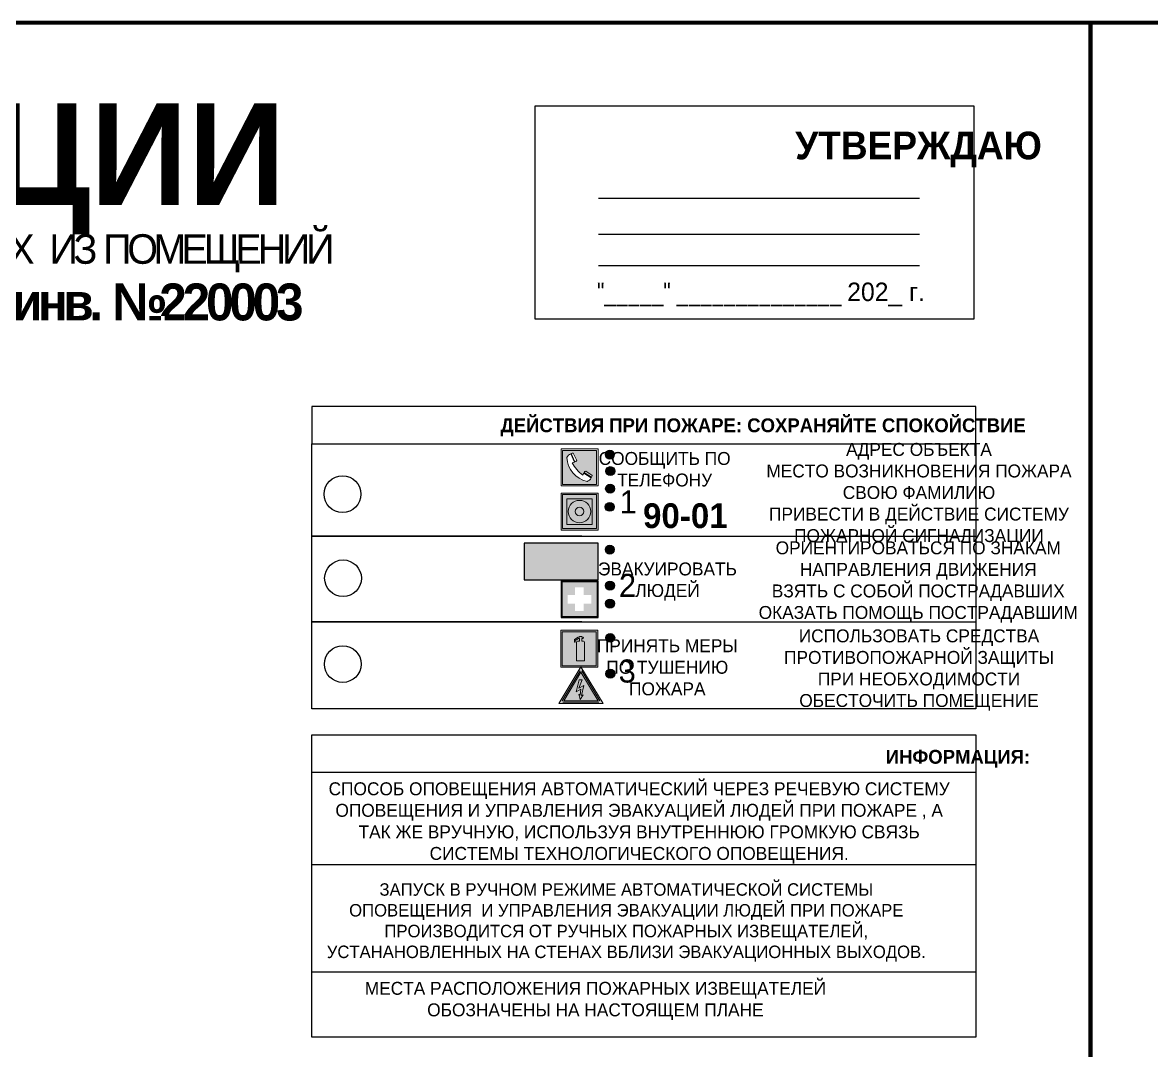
# Model space of a CAD drawing. Header units: millimetres. Extents: x 13810 to 67229, y 12374 to 21950.
# Drawn here: x 25645.9 to 25890.4, y 20045.2 to 20267.8 of the extents above; entities that cross this region are included whole.
import ezdxf

# ---------------------------------------------------------------- set-up
doc = ezdxf.new("R2010")
doc.units = ezdxf.units.MM
doc.styles.add('обычный', font='arial.ttf')

# ---------------------------------------------------------------- blocks, each defined once
blk = doc.blocks.new('A$C3E6D3DDE')
at = {"lineweight": 5}
h = blk.add_hatch(color=40, dxfattribs=at)
h.paths.add_polyline_path([(24.1, 1.45), (16.46, -11.35), (31.74, -11.35)])
h.paths.add_polyline_path([(24.09, -0.46), (30.03, -10.41), (18.14, -10.41)], flags=16)
h.paths.add_polyline_path([(24.54, -3.08), (23.41, -6.02), (25.13, -5.01), (24.33, -8.5), (24.82, -8.27), (23.79, -9.86), (23.4, -8.04), (23.8, -8.43), (24.04, -6.29), (22.39, -7.25), (23.44, -3.08)], flags=0)
h = blk.add_hatch(color=256, dxfattribs=at)
h.paths.add_polyline_path([(24.37, 0.03, 0.567511), (23.82, 0.03), (17.59, -10.4, 0.582454), (17.86, -10.88), (30.32, -10.88, 0.582149), (30.6, -10.4)])
h.paths.add_polyline_path([(24.09, -0.46), (18.14, -10.41), (30.03, -10.41)], flags=16)
h.paths.add_polyline_path([(24.54, -3.08), (23.41, -6.02), (25.13, -5.01), (24.33, -8.5), (24.82, -8.27), (23.79, -9.86), (23.4, -8.04), (23.8, -8.43), (24.04, -6.29), (22.39, -7.25), (23.44, -3.08)], flags=0)
h = blk.add_hatch(color=40, dxfattribs=at)
h.paths.add_polyline_path([(24.09, -0.46), (18.14, -10.41), (30.03, -10.41)])
h.paths.add_polyline_path([(24.82, -8.27), (23.79, -9.86), (23.4, -8.04), (23.8, -8.43), (24.04, -6.29), (22.39, -7.25), (23.44, -3.08), (24.54, -3.08), (23.41, -6.02), (25.13, -5.01), (24.33, -8.5)], flags=16)
at = {"color": 40, "lineweight": 5}
for p, q in [((16.46, -11.35), (24.1, 1.45)), ((24.1, 1.45), (31.74, -11.35))]:
    blk.add_line(p, q, dxfattribs=at)
at = {"lineweight": 5}
for p, q in [((17.59, -10.4), (23.82, 0.03)), ((24.37, 0.03), (30.6, -10.4)), ((18.14, -10.41), (24.09, -0.46)), ((23.44, -3.08), (22.39, -7.25)), ((23.41, -6.02), (24.54, -3.08)), ((24.54, -3.08), (23.44, -3.08)), ((24.09, -0.46), (30.03, -10.41)), ((22.39, -7.25), (24.04, -6.29)), ((25.13, -5.01), (23.41, -6.02)), ((24.04, -6.29), (23.8, -8.43)), ((24.33, -8.5), (25.13, -5.01)), ((17.86, -10.88), (30.32, -10.88)), ((18.14, -10.41), (30.03, -10.41)), ((23.8, -8.43), (23.4, -8.04)), ((23.4, -8.04), (23.79, -9.86)), ((23.79, -9.86), (24.82, -8.27)), ((24.82, -8.27), (24.33, -8.5))]:
    blk.add_line(p, q, dxfattribs=at)
at = {"color": 50, "lineweight": 5}
blk.add_line((31.74, -11.35), (16.46, -11.35), dxfattribs=at)
blk = doc.blocks.new('A$C456E1F9C')
at = {"lineweight": 5}
h = blk.add_hatch(color=242, dxfattribs=at)
h.paths.add_polyline_path([(0.51, -1.47), (0.51, -13.26), (12.29, -13.26), (12.29, -1.47)])
h.paths.add_polyline_path([(5.42, -4.95, -0.254479), (4.78, -5.4), (3.52, -2.53, -0.209735), (4.23, -2.4)], flags=16)
h.paths.add_polyline_path([(8.53, -8.6), (10.87, -10.17), (10.54, -10.76), (8.03, -9.13, -0.192251)], flags=16)
h.paths.add_polyline_path([(4.61, -5.49, 0.005518), (3.87, -5.72, 0.128647), (7.49, -10.01, 0.00809), (7.83, -9.33), (10.47, -10.97, -0.16736), (8.99, -12.25, -0.327862), (1.95, -3.95, -0.166952), (3.36, -2.62)], flags=16)
at = {"color": 242, "lineweight": 5}
for p, q in [((0, -13.77), (0, -0.97)), ((12.8, -0.97), (0, -0.97)), ((4.61, -5.49), (3.36, -2.62)), ((3.52, -2.53), (4.78, -5.4)), ((4.23, -2.4), (5.42, -4.95)), ((12.8, -13.77), (12.8, -0.97)), ((7.83, -9.33), (10.47, -10.97)), ((8.03, -9.13), (10.54, -10.76)), ((10.81, -10.12), (8.53, -8.6)), ((10.54, -10.76), (10.8, -10.3)), ((10.8, -10.3), (10.81, -10.12)), ((0, -13.77), (12.8, -13.77))]:
    blk.add_line(p, q, dxfattribs=at)
blk.add_lwpolyline([(0.51, -1.47), (12.29, -1.47), (12.29, -13.26), (0.51, -13.26)], close=True, dxfattribs=at)
for centre, radius, start, end in [((4.59, -5.34), 2.99, 114.2845, 152.1974), ((4.02, -3.27), 0.891, 76.3284, 123.7092), ((11.12, -3.31), 9.19, 183.9915, 256.6009), ((14.98, -39.1), 35.17, 107.1487, 108.4135), ((13.86, -0.94), 11.08, 205.5536, 234.8762), ((4.68, -4.59), 0.824, 276.9621, 334.0723), ((-13.31, 0.8), 23.44, 332.5487, 334.4027), ((8.94, -9.5), 0.989, 114.4092, 157.9388), ((7.87, -9.46), 3, 291.9291, 329.9329)]:
    blk.add_arc(centre, radius, start, end, dxfattribs=at)
blk = doc.blocks.new('A$C54414219')
at = {"true_color": 0xffffff}
h = blk.add_hatch(color=7, dxfattribs=at)
h.paths.add_polyline_path([(2.39, -9.45), (2.39, -18.3), (11.23, -18.3), (11.23, -9.45)], flags=0)
h.paths.add_polyline_path([(10.71, -13.87, -1), (2.92, -13.87, -1)], flags=0)
h.paths.add_polyline_path([(8.3, -13.87, -1), (5.33, -13.87, -1)], flags=0)
h.paths.add_polyline_path([(0.41, -7.47), (0.41, -20.27), (13.21, -20.27), (13.21, -7.47)])
h.paths.add_polyline_path([(0.92, -19.77), (12.71, -19.77), (12.71, -7.98), (0.92, -7.98)], flags=16)
h.paths.add_polyline_path([(11.23, -9.45), (11.23, -18.3), (2.39, -18.3), (2.39, -9.45)], flags=0)
at = {"lineweight": 5}
h = blk.add_hatch(color=242, dxfattribs=at)
h.paths.add_polyline_path([(12.71, -7.98), (0.92, -7.98), (0.92, -19.77), (12.71, -19.77)])
h.paths.add_polyline_path([(11.23, -18.3), (2.39, -18.3), (2.39, -9.45), (11.23, -9.45)], flags=16)
h.paths.add_polyline_path([(10.71, -13.87, -1), (2.92, -13.87, -1)], flags=0)
h.paths.add_polyline_path([(8.3, -13.87, -1), (5.33, -13.87, -1)], flags=0)
at = {"true_color": 0xffffff}
h = blk.add_hatch(color=7, dxfattribs=at)
h.paths.add_polyline_path([(2.39, -9.45), (2.39, -18.3), (11.23, -18.3), (11.23, -9.45)])
h.paths.add_polyline_path([(10.71, -13.87, -1), (2.92, -13.87, -1)], flags=16)
h.paths.add_polyline_path([(8.3, -13.87, -1), (5.33, -13.87, -1)], flags=0)
at = {"lineweight": 5}
h = blk.add_hatch(color=242, dxfattribs=at)
h.paths.add_polyline_path([(2.92, -13.87, 1), (10.71, -13.87, 1)])
h.paths.add_polyline_path([(8.3, -13.87, -1), (5.33, -13.87, -1)], flags=16)
at = {"color": 242, "lineweight": 5}
for p, q in [((0.41, -20.27), (0.41, -7.47)), ((0.41, -7.47), (13.21, -7.47)), ((0.41, -7.47), (13.21, -7.47)), ((13.21, -20.27), (13.21, -7.47)), ((0.41, -20.27), (13.21, -20.27))]:
    blk.add_line(p, q, dxfattribs=at)
for points in [[(0.92, -7.98), (12.71, -7.98), (12.71, -19.77), (0.92, -19.77)], [(2.39, -9.45), (11.23, -9.45), (11.23, -18.3), (2.39, -18.3)]]:
    blk.add_lwpolyline(points, close=True, dxfattribs=at)
for radius in [3.89, 1.49]:
    blk.add_circle((6.81, -13.87), radius, dxfattribs=at)
blk = doc.blocks.new('A$C32E8229D')
at = {"true_color": 0xffffff}
blk.add_hatch(color=7, dxfattribs=at).paths.add_polyline_path([(0, 0), (0, -8), (16, -8), (16, 0)])
h = blk.add_hatch(color=126)
h.paths.add_polyline_path([(0.2, -0.2), (15.8, -0.2), (15.8, -7.8), (0.2, -7.8)])
h.paths.add_polyline_path([(13.49, -2.05), (12.08, -2.05), (11.37, -2.63, 0.162397), (11.29, -2.84), (11.29, -3.63), (10.35, -3.63), (10.35, -4.05), (11.68, -4.05), (11.68, -3.48), (12.26, -4.28), (11.29, -5.1), (11.29, -6.78), (11.85, -6.78), (11.85, -5.44), (12.8, -4.64), (12.8, -5.94), (14.46, -5.94), (14.46, -5.39), (13.45, -5.39), (13.45, -3.97), (12.46, -2.59), (13.15, -2.59), (13.69, -3.34), (14.18, -3)], flags=16)
h.paths.add_polyline_path([(10.74, -1.82, 1), (11.8, -1.82, 1)], flags=16)
h.paths.add_polyline_path([(9.39, -3.59), (5.99, -3.59), (6.56, -3.03), (5.91, -3.03), (5.1, -3.83), (5.91, -4.64), (6.56, -4.64), (5.99, -4.09), (9.39, -4.09)], flags=16)
h.paths.add_polyline_path([(4.29, -1.08), (1.72, -1.08), (1.72, -6.6), (4.29, -6.6)], flags=16)
at = {"color": 126}
blk.add_lwpolyline([(16, -8), (0, -8), (0, 0), (16, 0)], close=True, dxfattribs=at)
blk = doc.blocks.new('A$C18900ED3')
h = blk.add_hatch(color=126)
h.paths.add_polyline_path([(-0.18, -0.18), (-7.02, -0.18), (-7.02, -7.02), (-0.18, -7.02)])
h.paths.add_polyline_path([(-5.89, -4.46), (-5.89, -2.77), (-4.46, -2.77), (-4.46, -1.31), (-2.77, -1.31), (-2.77, -2.77), (-1.33, -2.77), (-1.33, -4.46), (-2.77, -4.46), (-2.77, -5.89), (-4.46, -5.89), (-4.46, -4.46)], flags=16)
at = {"color": 126}
for p, q in [((-7.2, 0), (-7.2, -7.2)), ((0, 0), (-7.2, 0)), ((0, -7.2), (0, 0)), ((-7.02, -7.02), (-7.02, -0.18)), ((-7.02, -0.18), (-0.18, -0.18)), ((-0.18, -0.18), (-0.18, -7.02)), ((-7.2, -7.2), (0, -7.2)), ((-0.18, -7.02), (-7.02, -7.02))]:
    blk.add_line(p, q, dxfattribs=at)
blk = doc.blocks.new('A$C3AD82952')
at = {"true_color": 0xf5f5ff}
h = blk.add_hatch(color=7, dxfattribs=at)
h.dxf.hatch_style = 1
h.paths.add_polyline_path([(8.21, 8.73, 0.414214), (7.89, 9.05), (7.22, 9.05), (7.22, 9.92), (7.59, 9.92, 1), (7.57, 10.36), (7.22, 10.36), (7.22, 10.6), (6.43, 10.6), (6.43, 10.36), (6.01, 10.36), (4.74, 9.59), (4.74, 8.69), (4.98, 8.73), (4.98, 9.26), (6.12, 9.91), (6.43, 9.91), (6.43, 9.05), (5.76, 9.05, 0.414214), (5.44, 8.73), (5.44, 2.2), (8.21, 2.2)], flags=0)
h.paths.add_polyline_path([(12.8, 12.8), (0, 12.8), (0, 0), (12.8, 0)])
h.paths.add_polyline_path([(0.51, 12.29), (12.29, 12.29), (12.29, 0.51), (0.51, 0.51)], flags=16)
h.paths.add_polyline_path([(4.74, 9.59), (6.01, 10.36), (6.43, 10.36), (6.43, 10.6), (7.22, 10.6), (7.22, 10.36), (7.59, 10.36, -0.94586), (7.59, 9.92), (7.22, 9.92), (7.22, 9.05), (7.89, 9.05, -0.414214), (8.21, 8.73), (8.21, 2.2), (5.44, 2.2), (5.44, 8.73, -0.414214), (5.76, 9.05), (6.43, 9.05), (6.43, 9.91), (6.12, 9.91), (4.98, 9.26), (4.98, 8.73), (4.74, 8.69)], flags=0)
h = blk.add_hatch(color=242)
h.dxf.hatch_style = 1
h.paths.add_polyline_path([(12.29, 12.29), (0.51, 12.29), (0.51, 0.51), (12.29, 0.51)])
h.paths.add_polyline_path([(4.74, 8.69), (4.74, 9.59), (6.01, 10.36), (6.43, 10.36), (6.43, 10.6), (7.22, 10.6), (7.22, 10.36), (7.59, 10.36, -0.94586), (7.59, 9.92), (7.22, 9.92), (7.22, 9.05), (7.89, 9.05, -0.414214), (8.21, 8.73), (8.21, 2.2), (5.44, 2.2), (5.44, 8.73, -0.414214), (5.76, 9.05), (6.43, 9.05), (6.43, 9.91), (6.12, 9.91), (4.98, 9.26), (4.98, 8.73)], flags=16)
h = blk.add_hatch(color=7, dxfattribs=at)
h.dxf.hatch_style = 1
h.paths.add_polyline_path([(8.21, 8.73, 0.414214), (7.89, 9.05), (7.22, 9.05), (7.22, 9.92), (7.59, 9.92, 1), (7.57, 10.36), (7.22, 10.36), (7.22, 10.6), (6.43, 10.6), (6.43, 10.36), (6.01, 10.36), (4.74, 9.59), (4.74, 8.69), (4.98, 8.73), (4.98, 9.26), (6.12, 9.91), (6.43, 9.91), (6.43, 9.05), (5.76, 9.05, 0.414214), (5.44, 8.73), (5.44, 2.2), (8.21, 2.2)])
at = {"color": 242, "lineweight": 5}
for p, q in [((0, 0), (0, 12.8)), ((0, 12.8), (12.8, 12.8)), ((12.8, 0), (12.8, 12.8)), ((6.01, 10.36), (4.74, 9.59)), ((4.74, 9.59), (4.74, 8.69)), ((4.74, 8.69), (4.98, 8.73)), ((4.98, 9.26), (6.12, 9.91)), ((4.98, 8.73), (4.98, 9.26)), ((5.44, 2.2), (5.44, 8.73)), ((5.76, 9.05), (6.43, 9.05)), ((6.01, 10.36), (6.43, 10.36)), ((6.12, 9.91), (6.43, 9.91)), ((7.22, 10.6), (6.43, 10.6)), ((6.43, 10.6), (6.43, 10.36)), ((6.43, 9.91), (6.43, 9.05)), ((7.22, 10.36), (7.22, 10.6)), ((7.59, 10.36), (7.22, 10.36)), ((7.22, 9.05), (7.22, 9.92)), ((7.59, 9.92), (7.22, 9.92)), ((7.89, 9.05), (7.22, 9.05)), ((8.21, 2.2), (8.21, 8.73)), ((0, 0), (12.8, 0)), ((5.44, 2.2), (8.21, 2.2))]:
    blk.add_line(p, q, dxfattribs=at)
blk.add_lwpolyline([(0.51, 12.29), (12.29, 12.29), (12.29, 0.51), (0.51, 0.51)], close=True, dxfattribs=at)
for centre, radius, start, end in [((5.76, 8.73), 0.32, 90, 180), ((7.58, 10.14), 0.223, 273.1875, 86.8125), ((7.89, 8.73), 0.32, 0, 90)]:
    blk.add_arc(centre, radius, start, end, dxfattribs=at)

msp = doc.modelspace()

# ---------------------------------------------------------------- hatches: boundary and pattern name
at = {"lineweight": 0}
h = msp.add_hatch(color=256, dxfattribs=at)
h.dxf.hatch_style = 1
h.paths.add_polyline_path([(25772.17, 20174.25, 1), (25774.1, 20174.25, 1)])
h = msp.add_hatch(color=256, dxfattribs=at)
h.dxf.hatch_style = 1
h.paths.add_polyline_path([(25772.28, 20170.67, 1), (25774.21, 20170.67, 1)])
h = msp.add_hatch(color=256, dxfattribs=at)
h.dxf.hatch_style = 1
h.paths.add_polyline_path([(25772.24, 20166.86, 1), (25774.17, 20166.86, 1)])
h = msp.add_hatch(color=256, dxfattribs=at)
h.dxf.hatch_style = 1
h.paths.add_polyline_path([(25772.16, 20162.93, 1), (25774.09, 20162.93, 1)])
h = msp.add_hatch(color=256, dxfattribs=at)
h.dxf.hatch_style = 1
h.paths.add_polyline_path([(25772.17, 20153.66, 1), (25774.1, 20153.66, 1)])
h = msp.add_hatch(color=256, dxfattribs=at)
h.dxf.hatch_style = 1
h.paths.add_polyline_path([(25772.21, 20145.88, 1), (25774.14, 20145.88, 1)])
h = msp.add_hatch(color=256, dxfattribs=at)
h.dxf.hatch_style = 1
h.paths.add_polyline_path([(25772.2, 20141.98, 1), (25774.13, 20141.98, 1)])
h = msp.add_hatch(color=256, dxfattribs=at)
h.dxf.hatch_style = 1
h.paths.add_polyline_path([(25772.26, 20134.56, 1), (25774.19, 20134.56, 1)])
h = msp.add_hatch(color=256, dxfattribs=at)
h.dxf.hatch_style = 1
h.paths.add_polyline_path([(25772.26, 20126.79, 1), (25774.2, 20126.79, 1)])

# ---------------------------------------------------------------- linework, layer by layer
at = {"color": 2, "lineweight": 100}
for points in [[(25277.24, 20267.83), (25877.24, 20267.83), (25877.24, 19872.83), (25277.24, 19872.83)], [(25877.24, 20267.83), (26477.24, 20267.83), (26477.24, 19872.83), (25877.24, 19872.83)]]:
    msp.add_lwpolyline(points, close=True, dxfattribs=at)
for points in [[(25756.95, 20249.81), (25851.96, 20249.81), (25851.96, 20203.6), (25756.95, 20203.6)], [(25708.63, 20176.61), (25852.4, 20176.61), (25852.4, 20184.66), (25708.63, 20184.66)], [(25708.63, 20176.61), (25852.4, 20176.61), (25852.4, 20119.21), (25708.63, 20119.21)]]:
    msp.add_lwpolyline(points, close=True)
for points in [[(25770.7, 20229.76), (25840.23, 20229.76)], [(25770.7, 20222), (25840.23, 20222)], [(25770.7, 20215.21), (25840.23, 20215.21)], [(25767.05, 20156.61), (25708.63, 20156.61), (25852.4, 20156.61)], [(25767.05, 20138.04), (25708.63, 20138.04), (25852.4, 20138.04)]]:
    msp.add_lwpolyline(points)
at = {"color": 0}
msp.add_lwpolyline([(25708.63, 20113.55), (25852.4, 20113.55), (25852.4, 20048.1), (25708.63, 20048.1)], close=True, dxfattribs=at)
for points in [[(25708.63, 20105.5), (25852.4, 20105.5)], [(25708.63, 20085.5), (25852.4, 20085.5)], [(25708.63, 20062.25), (25852.4, 20062.25)]]:
    msp.add_lwpolyline(points, dxfattribs=at)
for centre, radius in [((25773.14, 20174.25), 0.966), ((25773.24, 20170.67), 0.966), ((25715.25, 20165.69), 3.98), ((25773.2, 20166.86), 0.966), ((25773.12, 20162.93), 0.966), ((25773.13, 20153.66), 0.966), ((25715.35, 20147.46), 3.98), ((25773.17, 20145.88), 0.966), ((25773.17, 20141.98), 0.966), ((25773.22, 20134.56), 0.966), ((25715.29, 20128.88), 3.98), ((25773.23, 20126.79), 0.966)]:
    msp.add_circle(centre, radius)

# ---------------------------------------------------------------- block references
for name, p, xscale, yscale, zscale in [('A$C456E1F9C', (25762.58, 20176.07), 0.625, 0.625, 0.625), ('A$C54414219', (25762.32, 20170.58), 0.625, 0.625, 0.625), ('A$C18900ED3', (25770.58, 20146.94), 1.111111111007631, 1.111111111007631, 1.111111111007631), ('A$C3AD82952', (25762.53, 20128.2), 0.625, 0.625, 0.625), ('A$C3E6D3DDE', (25751.82, 20127.4), 0.625, 0.625, 0.625)]:
    msp.add_blockref(name, p, dxfattribs=dict(xscale=xscale, yscale=yscale, zscale=zscale))
at = {"xscale": -1}
msp.add_blockref('A$C32E8229D', (25770.58, 20155.09), dxfattribs=at)

# ---------------------------------------------------------------- texts
at = {"lineweight": 0, "style": 'обычный'}
for s, insert, char_height, width, attachment_point in [('{\\fProxima Nova Rg|b1|i0|c204|p2;ПЛАН ЭВАКУАЦИИ}', (25425.73, 20250.34), 22, 493.8901, 1), ('\\pi-18,l18,t18;{\\fProxima Nova Rg|b1|i0|c204|p2;УТВЕРЖДАЮ\\H1.1997x; }', (25839.99, 20240.34), 6, 126.6484, 5), ('{\\fArial Narrow|b0|i0|c204|p34;"_____" ______________ \\fProxima Nova Rg|b0|i0|c204|p2;202_ г. }', (25805.86, 20208.93), 4, 78.6503, 5), ('{\\fProxima Nova Rg|b1|i0|c204|p2;ДЕЙСТВИЯ ПРИ ПОЖАРЕ: СОХРАНЯЙТЕ СПОКОЙСТВИЕ\\H1.6644x; }', (25806.34, 20180.16), 3, 175.1736, 5), ('\\pi-8.4,l8.4,t8.4;{\\fProxima Nova Rg|b0|i0|c204|p2;АДРЕС ОБЪЕКТА\\PМЕСТО ВОЗНИКНОВЕНИЯ ПОЖАРА \\PСВОЮ ФАМИЛИЮ\\PПРИВЕСТИ В ДЕЙСТВИЕ СИСТЕМУ \\PПОЖАРНОЙ СИГНАЛИЗАЦИИ}', (25840.09, 20165.63), 2.8, 126.6484, 5), ('{\\fProxima Nova Rg|b0|i0|c204|p2;СООБЩИТЬ ПО \\PТЕЛЕФОНУ}', (25785.01, 20171.06), 2.8, 126.6484, 5), ('{\\fProxima Nova Rg|b0|i0|c204|p2;1\\H1.1667x; }', (25777.11, 20164), 5, 126.6484, 5), ('{\\fProxima Nova Rg|b1|i0|c204|p2;\\H1.0714x;90-01\\fProxima Nova Rg|b0|i0|c204|p2;\\H0.93331x; \\H1.3449x; }', (25789.49, 20160.98), 5, 126.6484, 5), ('\\pi-8.4,l8.4,t8.4;{\\fProxima Nova Rg|b0|i0|c204|p2;ОРИЕНТИРОВАТЬСЯ ПО ЗНАКАМ \\PНАПРАВЛЕНИЯ ДВИЖЕНИЯ\\PВЗЯТЬ С СОБОЙ ПОСТРАДАВШИХ\\PОКАЗАТЬ ПОМОЩЬ ПОСТРАДАВШИМ}', (25839.94, 20146.65), 2.8, 126.6484, 5), ('{\\fProxima Nova Rg|b0|i0|c204|p2;ЭВАКУИРОВАТЬ \\PЛЮДЕЙ}', (25785.62, 20146.74), 2.8, 126.6484, 5), ('{\\fProxima Nova Rg|b0|i0|c204|p2;2\\H1.1967x; }', (25776.96, 20145.91), 5, 126.6484, 5), ('\\pi-8.4,l8.4,t8.4;{\\fProxima Nova Rg|b0|i0|c204|p2;ИСПОЛЬЗОВАТЬ СРЕДСТВА \\PПРОТИВОПОЖАРНОЙ ЗАЩИТЫ \\PПРИ НЕОБХОДИМОСТИ \\PОБЕСТОЧИТЬ ПОМЕЩЕНИЕ}', (25840.1, 20127.58), 2.8, 126.6484, 5), ('{\\fProxima Nova Rg|b0|i0|c204|p2;ПРИНЯТЬ МЕРЫ \\PПО ТУШЕНИЮ \\PПОЖАРА}', (25785.58, 20128.16), 2.8, 126.6484, 5), ('{\\fProxima Nova Rg|b0|i0|c204|p2;3\\H1.1967x; }', (25776.9, 20127.34), 5, 126.6484, 5), ('{\\fProxima Nova Rg|b1|i0|c204|p2;ИНФОРМАЦИЯ:\\H1.1997x; }', (25848.53, 20108.36), 3, 175.1736, 5), ('{\\fProxima Nova Rg|b0|i0|c204|p2;СПОСОБ ОПОВЕЩЕНИЯ АВТОМАТИЧЕСКИЙ ЧЕРЕЗ РЕЧЕВУЮ СИСТЕМУ ОПОВЕЩЕНИЯ И УПРАВЛЕНИЯ ЭВАКУАЦИЕЙ ЛЮДЕЙ ПРИ ПОЖАРЕ , А ТАК ЖЕ ВРУЧНУЮ, ИСПОЛЬЗУЯ ВНУТРЕННЮЮ ГРОМКУЮ СВЯЗЬ СИСТЕМЫ ТЕХНОЛОГИЧЕСКОГО ОПОВЕЩЕНИЯ.}', (25779.49, 20094.46), 2.8, 137.0334, 5), ('{\\fProxima Nova Rg|b0|i0|c204|p2;\\P\\pt8.1;ЗАПУСК В РУЧНОМ РЕЖИМЕ АВТОМАТИЧЕСКОЙ СИСТЕМЫ ОПОВЕЩЕНИЯ  И УПРАВЛЕНИЯ ЭВАКУАЦИИ ЛЮДЕЙ ПРИ ПОЖАРЕ ПРОИЗВОДИТСЯ ОТ РУЧНЫХ ПОЖАРНЫХ ИЗВЕЩАТЕЛЕЙ, УСТАНАНОВЛЕННЫХ НА СТЕНАХ ВБЛИЗИ ЭВАКУАЦИОННЫХ ВЫХОДОВ. }', (25776.7, 20075.16), 2.7, 131.4512, 5), ('\\pt8.4;{\\fProxima Nova Rg|b0|i0|c204|p2;\\PМЕСТА РАСПОЛОЖЕНИЯ ПОЖАРНЫХ ИЗВЕЩАТЕЛЕЙ ОБОЗНАЧЕНЫ НА НАСТОЯЩЕМ ПЛАНЕ}', (25770.01, 20058.24), 2.8, 118.5618, 5)]:
    msp.add_mtext(s, dxfattribs=dict(at, insert=insert, char_height=char_height, width=width, attachment_point=attachment_point))
at = {"color": 0, "lineweight": 0, "insert": (25575.11, 20216.59), "char_height": 8, "width": 449.2158, "attachment_point": 5, "style": 'обычный'}
msp.add_mtext('{\\fArial Black|b1|i0|c204|p34;\\H2x;\\T0.85;  \\fArial Narrow|b0|i0|c204|p34;\\H0.8x;\\W0.9;\\P\\fProxima Nova Rg|b0|i0|c204|p2;\\H0.5x;\\W1;\\C256;ПРИ ПОЖАРЕ  ИЛИ ДРУГИХ ЧРЕЗВЫЧАЙНЫХ СИТУАЦИЯХ  ИЗ ПОМЕЩЕНИЙ \\fProxima Nova Rg|b1|i0|c204|p2;\\H1.25x;\\P\\C0;ЗДАНИЯ  МАТЕРИАЛЬНЫХ СКЛАДОВ  КАЦ  инв. №220003 \\fProxima Nova Rg|b1|i0|c0|p2;\\P\\fProxima Nova Rg|b1|i0|c204|p2;МЭС ООП}', dxfattribs=at)

doc.saveas('drawing.dxf')
